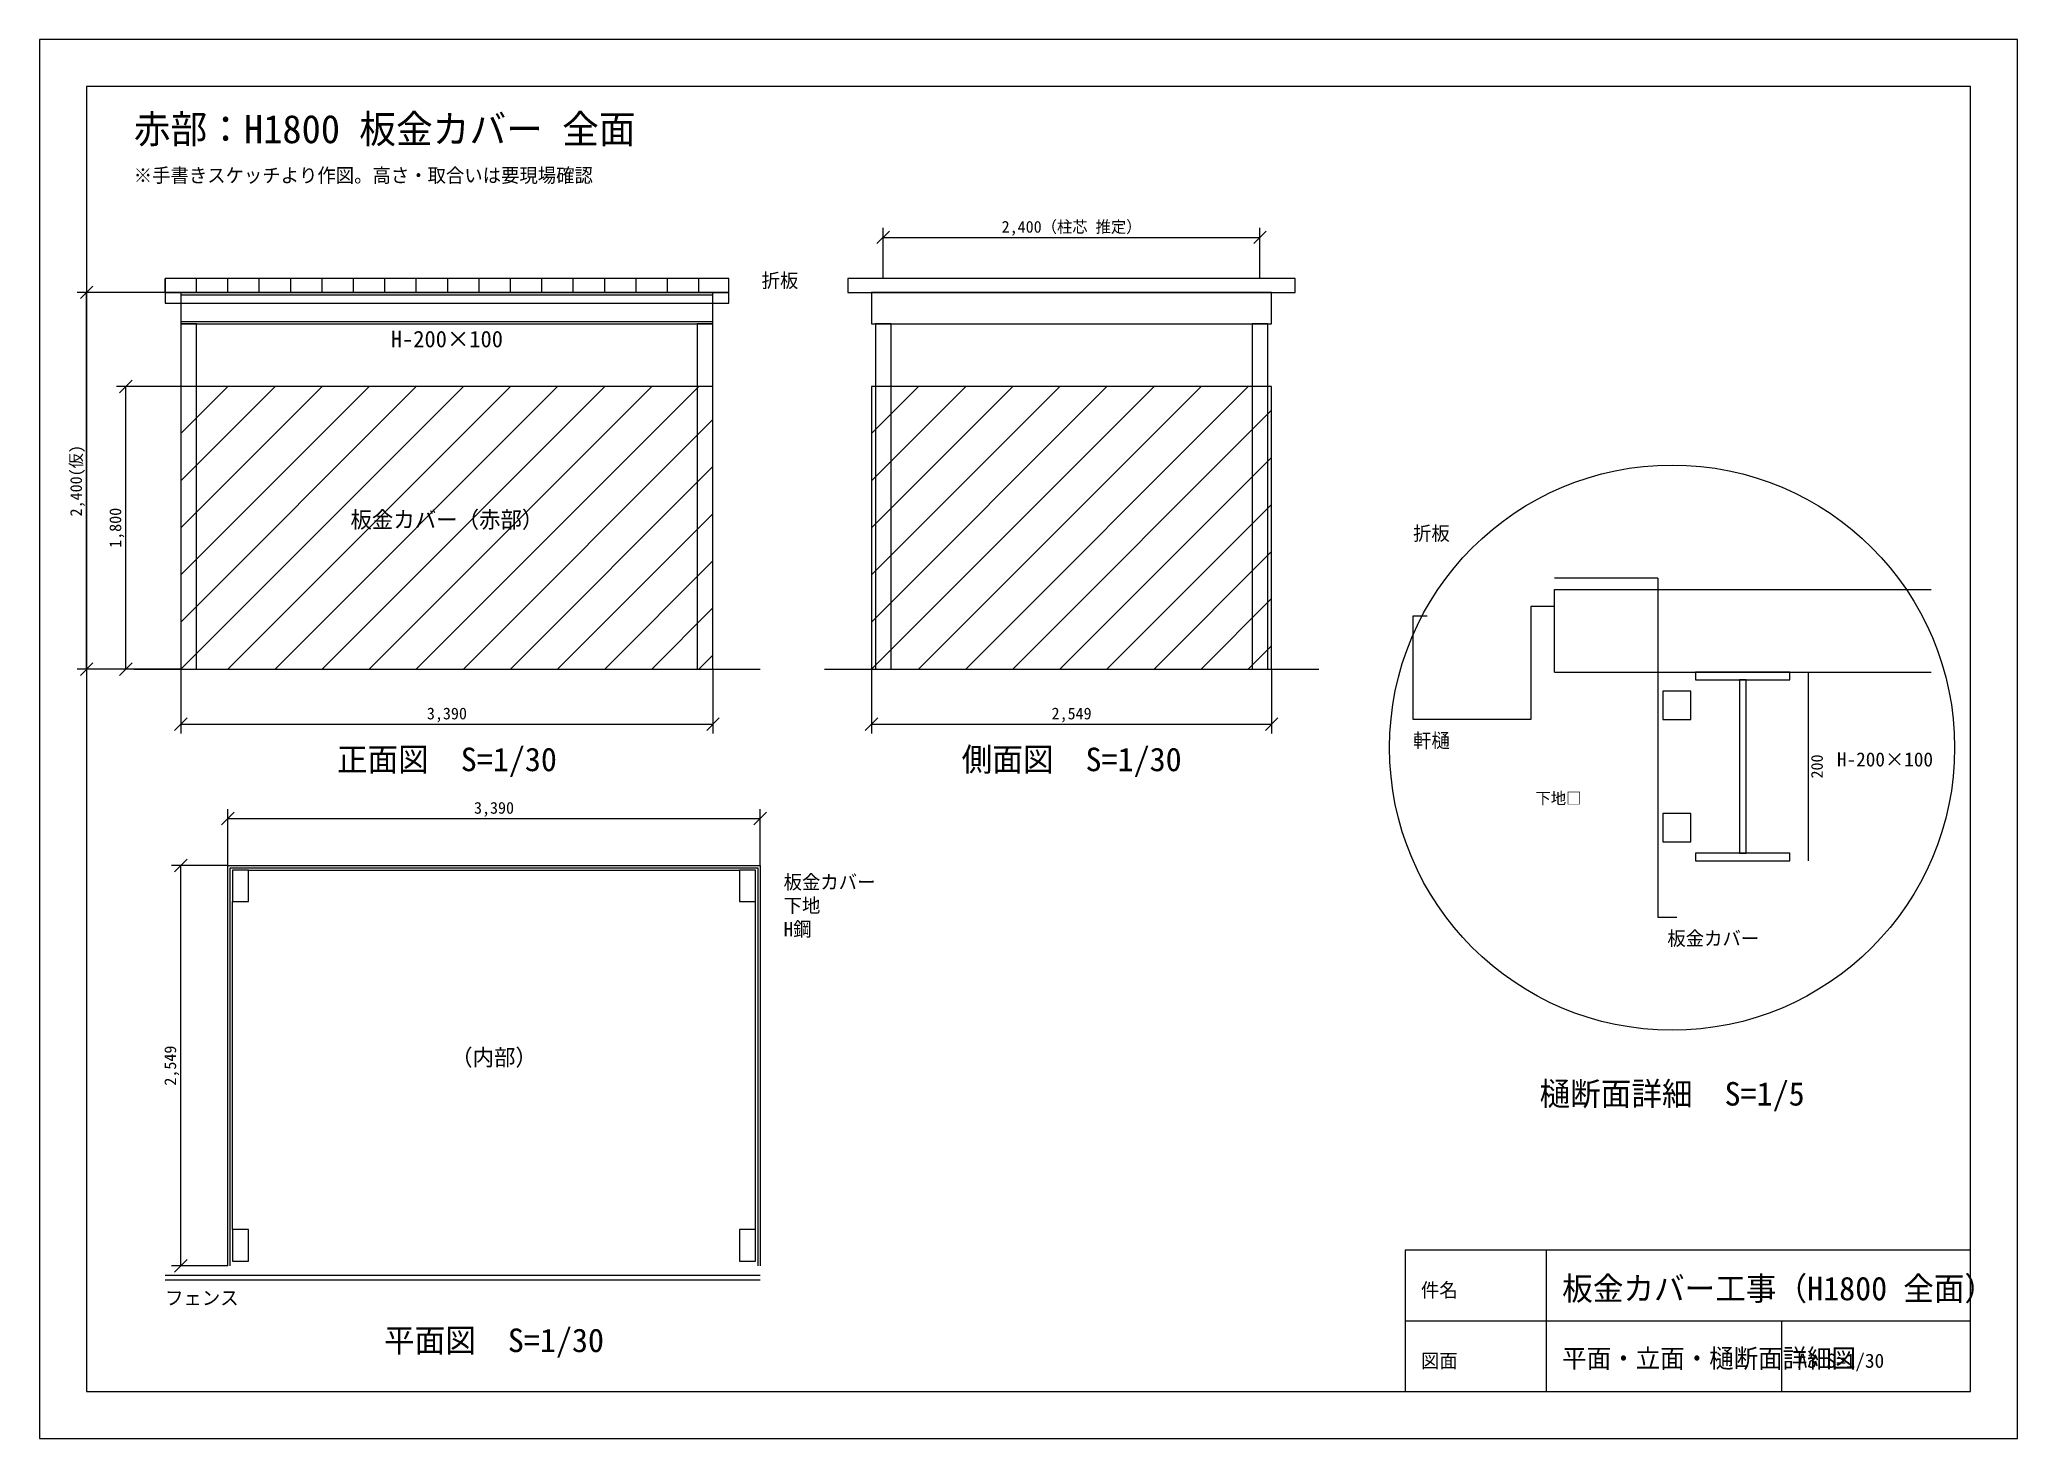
# Model space of a CAD drawing. Header units: millimetres. Extents: x 0 to 12600, y 0 to 8910.
import ezdxf
from ezdxf.enums import TextEntityAlignment as Align

# ---------------------------------------------------------------- set-up
doc = ezdxf.new("R2010")
doc.units = ezdxf.units.MM
for name, color, linetype in [('COVER', 1, 'CONTINUOUS'), ('DIM', 3, 'CONTINUOUS'), ('GAIKEI', 7, 'CONTINUOUS'), ('MOJI', 7, 'CONTINUOUS'), ('SHITAJI', 6, 'CONTINUOUS'), ('STEEL', 5, 'CONTINUOUS'), ('WAKU', 7, 'CONTINUOUS')]:
    doc.layers.add(name, color=color, linetype=linetype)

msp = doc.modelspace()

# ---------------------------------------------------------------- linework, layer by layer
at = {"layer": 'COVER'}
for p, q in [((4390, 7300), (800, 7300)), ((800, 7300), (800, 7230)), ((800, 7230), (4390, 7230)), ((4390, 7230), (4390, 7300)), ((4290, 6700), (900, 6700)), ((900, 6700), (900, 4900)), ((900, 6400), (1200, 6700)), ((900, 6100), (1500, 6700)), ((900, 5800), (1800, 6700)), ((900, 5500), (2100, 6700)), ((900, 5200), (2400, 6700)), ((900, 4900), (2700, 6700)), ((1200, 4900), (3000, 6700)), ((1500, 4900), (3300, 6700)), ((1800, 4900), (3600, 6700)), ((2100, 4900), (3900, 6700)), ((2400, 4900), (4200, 6700)), ((4290, 4900), (4290, 6700)), ((7849, 6700), (5300, 6700)), ((5300, 6700), (5300, 4900)), ((5300, 6400), (5600, 6700)), ((5300, 6100), (5900, 6700)), ((5300, 5800), (6200, 6700)), ((5300, 5500), (6500, 6700)), ((5300, 5200), (6800, 6700)), ((5300, 4900), (7100, 6700)), ((5600, 4900), (7400, 6700)), ((5900, 4900), (7700, 6700)), ((7849, 4900), (7849, 6700)), ((2700, 4900), (4290, 6490)), ((6200, 4900), (7849, 6549)), ((3000, 4900), (4290, 6190)), ((6500, 4900), (7849, 6249)), ((6800, 4900), (7849, 5949)), ((3300, 4900), (4290, 5890)), ((3600, 4900), (4290, 5590)), ((7100, 4900), (7849, 5649)), ((10310, 5480), (9650, 5480)), ((10310, 5480), (10310, 3320)), ((7400, 4900), (7849, 5349)), ((3900, 4900), (4290, 5290)), ((7700, 4900), (7849, 5049)), ((4200, 4900), (4290, 4990)), ((900, 4900), (4290, 4900)), ((5300, 4900), (7849, 4900)), ((1200, 1100), (1200, 3649)), ((1200, 3649), (4590, 3649)), ((1215, 1100), (1215, 3634)), ((1215, 3634), (4575, 3634)), ((4575, 3634), (4575, 1100)), ((4590, 3649), (4590, 1100)), ((10310, 3320), (10430, 3320))]:
    msp.add_line(p, q, dxfattribs=at)
at = {"layer": 'DIM'}
for p, q in [((5334.5, 7610), (5414.5, 7690)), ((5374.5, 7388), (5374.5, 7710)), ((7734.5, 7610), (7814.5, 7690)), ((7774.5, 7388), (7774.5, 7710)), ((5374.5, 7650), (7774.5, 7650)), ((260, 7260), (340, 7340)), ((900, 7300), (240, 7300)), ((300, 4900), (300, 7300)), ((900, 6700), (490, 6700)), ((510, 6660), (590, 6740)), ((550, 4900), (550, 6700)), ((260, 4860), (340, 4940)), ((510, 4860), (590, 4940)), ((900, 4900), (240, 4900)), ((900, 4900), (490, 4900)), ((900, 4900), (900, 4490)), ((4290, 4900), (4290, 4490)), ((5300, 4900), (5300, 4490)), ((7849, 4900), (7849, 4490)), ((11270, 3680), (11270, 4880)), ((860, 4510), (940, 4590)), ((900, 4550), (4290, 4550)), ((4250, 4510), (4330, 4590)), ((5260, 4510), (5340, 4590)), ((5300, 4550), (7849, 4550)), ((7809, 4510), (7889, 4590)), ((1160, 3909), (1240, 3989)), ((1200, 3649), (1200, 4009)), ((1200, 3949), (4590, 3949)), ((4550, 3909), (4630, 3989)), ((4590, 3649), (4590, 4009)), ((860, 3609), (940, 3689)), ((1200, 3649), (840, 3649)), ((900, 1100), (900, 3649)), ((860, 1060), (940, 1140)), ((1200, 1100), (840, 1100))]:
    msp.add_line(p, q, dxfattribs=at)
at = {"layer": 'GAIKEI'}
for p, q in [((4390, 7388), (800, 7388)), ((800, 7388), (800, 7300)), ((800, 7300), (800, 7388)), ((1000, 7300), (1000, 7388)), ((1200, 7300), (1200, 7388)), ((1400, 7300), (1400, 7388)), ((1600, 7300), (1600, 7388)), ((1800, 7300), (1800, 7388)), ((2000, 7300), (2000, 7388)), ((2200, 7300), (2200, 7388)), ((2400, 7300), (2400, 7388)), ((2600, 7300), (2600, 7388)), ((2800, 7300), (2800, 7388)), ((3000, 7300), (3000, 7388)), ((3200, 7300), (3200, 7388)), ((3400, 7300), (3400, 7388)), ((3600, 7300), (3600, 7388)), ((3800, 7300), (3800, 7388)), ((4000, 7300), (4000, 7388)), ((4200, 7300), (4200, 7388)), ((4390, 7300), (4390, 7388)), ((7999, 7388), (5150, 7388)), ((5150, 7388), (5150, 7300)), ((7999, 7300), (7999, 7388)), ((800, 7300), (4390, 7300)), ((5150, 7300), (7999, 7300)), ((9650, 5300), (9500, 5300)), ((9500, 5300), (9500, 4580)), ((9650, 5408), (12050, 5408)), ((9650, 4880), (9650, 5408)), ((8750, 4580), (8750, 5240)), ((8750, 5240), (8840, 5240)), ((600, 4900), (4590, 4900)), ((5000, 4900), (8149, 4900)), ((9650, 4880), (12050, 4880)), ((9500, 4580), (8750, 4580)), ((800, 1040), (4590, 1040)), ((800, 1010), (4590, 1010))]:
    msp.add_line(p, q, dxfattribs=at)
msp.add_circle((10400, 4400), 1800, dxfattribs=at)
at = {"layer": 'SHITAJI'}
for p, q in [((10520, 4760), (10340, 4760)), ((10340, 4760), (10340, 4580)), ((10520, 4580), (10520, 4760)), ((10340, 4580), (10520, 4580)), ((10520, 3980), (10340, 3980)), ((10340, 3980), (10340, 3800)), ((10520, 3800), (10520, 3980)), ((10340, 3800), (10520, 3800)), ((1330, 3619), (4460, 3619)), ((1230, 1330), (1230, 3419)), ((4560, 1330), (4560, 3419))]:
    msp.add_line(p, q, dxfattribs=at)
at = {"layer": 'STEEL'}
for p, q in [((4290, 7300), (900, 7300)), ((900, 7300), (900, 7100)), ((900, 7285), (4290, 7285)), ((4290, 7100), (4290, 7300)), ((7849, 7300), (5300, 7300)), ((5300, 7300), (5300, 7100)), ((7849, 7100), (7849, 7300)), ((900, 7115), (4290, 7115)), ((1000, 7100), (900, 7100)), ((900, 7100), (900, 4900)), ((900, 7100), (4290, 7100)), ((1000, 4900), (1000, 7100)), ((4290, 7100), (4190, 7100)), ((4190, 7100), (4190, 4900)), ((4290, 4900), (4290, 7100)), ((5300, 7100), (7849, 7100)), ((5424.5, 7100), (5324.5, 7100)), ((5324.5, 7100), (5324.5, 4900)), ((5424.5, 4900), (5424.5, 7100)), ((7824.5, 7100), (7724.5, 7100)), ((7724.5, 7100), (7724.5, 4900)), ((7824.5, 4900), (7824.5, 7100)), ((900, 4900), (1000, 4900)), ((4190, 4900), (4290, 4900)), ((5324.5, 4900), (5424.5, 4900)), ((7724.5, 4900), (7824.5, 4900)), ((11150, 4880), (10550, 4880)), ((10550, 4880), (10550, 4832)), ((10550, 4832), (11150, 4832)), ((10871, 4832), (10829, 4832)), ((10829, 4832), (10829, 3728)), ((10871, 3728), (10871, 4832)), ((11150, 4832), (11150, 4880)), ((11150, 3728), (10550, 3728)), ((10550, 3728), (10550, 3680)), ((10550, 3680), (11150, 3680)), ((10829, 3728), (10871, 3728)), ((11150, 3680), (11150, 3728)), ((1330, 3619), (1230, 3619)), ((1230, 3619), (1230, 3419)), ((1330, 3419), (1330, 3619)), ((4560, 3619), (4460, 3619)), ((4460, 3619), (4460, 3419)), ((4560, 3419), (4560, 3619)), ((1230, 3419), (1330, 3419)), ((4460, 3419), (4560, 3419)), ((1330, 1330), (1230, 1330)), ((1230, 1330), (1230, 1130)), ((1330, 1130), (1330, 1330)), ((4560, 1330), (4460, 1330)), ((4460, 1330), (4460, 1130)), ((4560, 1130), (4560, 1330)), ((1230, 1130), (1330, 1130)), ((4460, 1130), (4560, 1130))]:
    msp.add_line(p, q, dxfattribs=at)
at = {"layer": 'WAKU'}
for p, q in [((12600, 8910), (0, 8910)), ((0, 8910), (0, 0)), ((12600, 0), (12600, 8910)), ((12300, 8610), (300, 8610)), ((300, 8610), (300, 300)), ((12300, 300), (12300, 8610)), ((12300, 1200), (8700, 1200)), ((8700, 1200), (8700, 300)), ((9600, 300), (9600, 1200)), ((12300, 300), (12300, 1200)), ((8700, 750), (12300, 750)), ((11100, 300), (11100, 750)), ((300, 300), (12300, 300)), ((8700, 300), (12300, 300)), ((0, 0), (12600, 0))]:
    msp.add_line(p, q, dxfattribs=at)

# ---------------------------------------------------------------- texts
at = {"layer": 'DIM'}
for s, p in [('2,400（柱芯 推定）', (6574.5, 7680)), ('3,390', (2595, 4580)), ('2,549', (6574.5, 4580)), ('3,390', (2895, 3979))]:
    msp.add_text(s, height=75, dxfattribs=at).set_placement(p, align=Align.CENTER)
for s, p in [('2,400(仮)', (270, 6100)), ('1,800', (520, 5800)), ('200', (11360, 4280)), ('2,549', (870, 2374.5))]:
    msp.add_text(s, height=75, rotation=90, dxfattribs=at).set_placement(p, align=Align.CENTER)
at = {"layer": 'MOJI'}
for s, height, p in [('赤部：H1800 板金カバー 全面', 180, (600, 8250)), ('※手書きスケッチより作図。高さ・取合いは要現場確認', 90, (600, 8000)), ('折板', 90, (4600, 7330)), ('折板', 90, (8750, 5720)), ('軒樋', 90, (8750, 4400)), ('H-200×100', 90, (11450, 4280)), ('下地□', 75, (9530, 4040)), ('板金カバー', 90, (4740, 3499)), ('下地', 90, (4740, 3349)), ('H鋼', 90, (4740, 3199)), ('板金カバー', 90, (10370, 3140)), ('板金カバー工事（H1800 全面）', 150, (9700, 880)), ('フェンス', 90, (800, 850)), ('件名', 90, (8800, 900)), ('図面', 90, (8800, 450)), ('平面・立面・樋断面詳細図', 120, (9700, 450)), ('A3 S=1/30', 90, (11200, 450))]:
    msp.add_text(s, height=height, dxfattribs=at).set_placement(p)
for s, height, p in [('H-200×100', 105, (2595, 6950)), ('板金カバー（赤部）', 105, (2595, 5800)), ('正面図  S=1/30', 150, (2595, 4250)), ('側面図  S=1/30', 150, (6575, 4250)), ('（内部）', 105, (2895, 2374.5)), ('樋断面詳細  S=1/5', 150, (10400, 2120)), ('平面図  S=1/30', 150, (2895, 550))]:
    msp.add_text(s, height=height, dxfattribs=at).set_placement(p, align=Align.CENTER)

doc.saveas('drawing.dxf')
